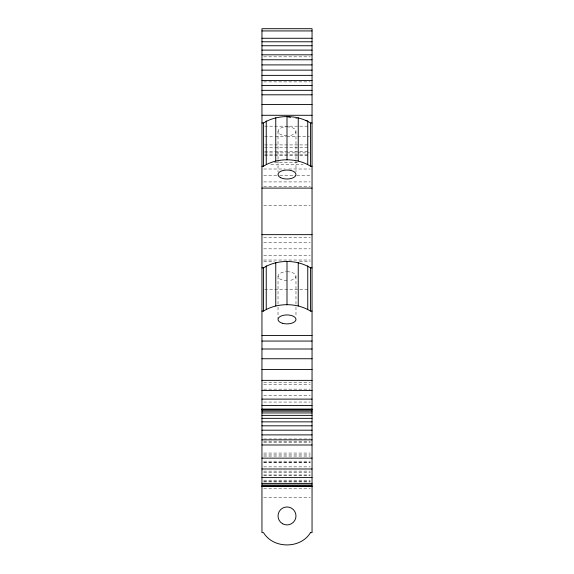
<?xml version="1.0" encoding="UTF-8"?>
<svg xmlns="http://www.w3.org/2000/svg" width="574" height="574" viewBox="0 0 574 574"><rect width="100%" height="100%" fill="white"/><g stroke="black" fill="none" stroke-linecap="round" stroke-linejoin="round"><path stroke-width="0.43" stroke-dasharray="2.87 2.15" d="M263.739 56.833L310.261 56.833M263.739 81.881L310.261 81.881M264.636 126.172L309.364 126.172M264.636 136.318L274.48 136.318M275.369 136.318L286.103 136.318M287 136.318L296.837 136.318M297.734 136.318L309.364 136.318M264.636 144.921L309.364 144.921M264.636 147.453L309.364 147.453M264.636 151.278L309.364 151.278M264.636 152.878L274.48 152.878M275.369 152.878L286.103 152.878M287 152.878L296.837 152.878M297.734 152.878L309.364 152.878M264.636 154.872L309.364 154.872M264.636 155.418L309.364 155.418M274.48 162.55L299.52 162.55M270.899 164.279L303.101 164.279M263.739 169.007L285.213 169.007M288.787 169.007L310.261 169.007M263.739 175.465L278.95 175.465M279.847 175.465L295.947 175.465M296.837 175.465L310.261 175.465M263.739 181.922L310.261 181.922M263.739 186.643L310.261 186.643M263.739 205.456L310.261 205.456M263.739 237.658L310.261 237.658M263.739 242.386L310.261 242.386M263.739 248.843L310.261 248.843M263.739 255.301L310.261 255.301M263.739 260.029L310.261 260.029M263.739 261.758L274.48 261.758M299.52 261.758L310.261 261.758M264.636 289.77L309.364 289.77M263.739 382.686L310.261 382.686M263.739 384.422L310.261 384.422M263.739 389.143L310.261 389.143M263.739 395.601L310.261 395.601M263.739 402.058L310.261 402.058M263.739 438.988L310.261 438.988M263.739 441.377L310.261 441.377M263.739 442.389L310.261 442.389M263.739 453.058L310.261 453.058M263.739 454.917L310.261 454.917M263.739 456.072L310.261 456.072M263.739 461.18L310.261 461.18M263.739 462.242L310.261 462.242M263.739 462.529L310.261 462.529M263.739 466.863L310.261 466.863M263.739 471.125L310.261 471.125M263.739 472.725L310.261 472.725M263.739 474.971L310.261 474.971M263.739 475.444L310.261 475.444M263.739 480.173L310.261 480.173M263.739 481.17L310.261 481.17M263.739 481.902L310.261 481.902M263.739 488.804L310.261 488.804M263.739 497.371L310.261 497.371M295.646 118.423L297.375 118.782M295.976 131.31L295.976 159.529M295.976 160.411L295.976 171.877M295.976 276.202L295.976 306.186M295.976 307.068L295.976 316.769M278.024 131.31L278.024 159.529M278.024 160.411L278.024 171.877M278.024 276.202L278.024 306.186M278.024 307.068L278.024 318.534M287 126.818A8.976 4.484 0 0 1 295.897 130.721A8.976 4.484 0 0 1 289.325 135.643M287 135.794A8.976 4.484 0 0 1 278.031 131.503A8.976 4.484 0 0 1 286.218 126.84M287 271.71A8.976 4.484 0 0 1 295.897 275.613A8.976 4.484 0 0 1 289.325 280.535M287 280.686A8.976 4.484 0 0 1 278.031 276.395A8.976 4.484 0 0 1 286.218 271.732"/><path stroke-width="0.86" d="M261.952 122.972L263.516 122.972C277.156 114.463 296.844 114.463 310.484 122.972L312.048 122.972M261.952 166.18L263.516 166.18C277.156 157.678 296.844 157.678 310.484 166.18L312.048 166.18M261.952 267.864L263.516 267.864C277.156 259.355 296.844 259.355 310.484 267.864L312.048 267.864M261.952 311.079L263.516 311.079C277.156 302.57 296.844 302.57 310.484 311.079L312.048 311.079M261.952 30.931L312.048 30.931M261.952 38.271L312.048 38.271M261.952 41.773L312.048 41.773M261.952 45.741L312.048 45.741M261.952 50.11L312.048 50.11M261.952 54.81L312.048 54.81M261.952 59.768L312.048 59.768M261.952 64.905L312.048 64.905M261.952 70.136L312.048 70.136M261.952 75.373L312.048 75.373M261.952 80.547L312.048 80.547M261.952 85.562L312.048 85.562M261.952 90.34L312.048 90.34M261.952 94.81L312.048 94.81M261.952 104.54L312.048 104.54M261.952 115.288L312.048 115.288M261.952 188.093L312.048 188.093M261.952 234.651L312.048 234.651M261.952 335.56L312.048 335.56M261.952 341.064L312.048 341.064M261.952 349.006L312.048 349.006M261.952 358.743L312.048 358.743M261.952 369.484L312.048 369.484M261.952 380.368L312.048 380.368M261.952 390.521L312.048 390.521M261.952 399.117L312.048 399.117M261.952 405.474L312.048 405.474M261.952 409.068L312.048 409.068M261.952 409.47L312.048 409.47M261.952 409.979L312.048 409.979M261.952 411.149L312.048 411.149M261.952 412.95L312.048 412.95M261.952 415.368L312.048 415.368M261.952 418.346L312.048 418.346M261.952 421.854L312.048 421.854M261.952 425.822L312.048 425.822M261.952 430.191L312.048 430.191M261.952 434.891L312.048 434.891M261.952 439.849L312.048 439.849M261.952 444.986L312.048 444.986M261.952 458.138L312.048 458.138M261.952 468.987L312.048 468.987M261.952 477.597L312.048 477.597M261.952 483.408L312.048 483.408M261.952 485.044L312.048 485.044M261.952 486.034L312.048 486.042M261.952 486.372L312.048 486.372M290.458 117.347L287 116.63L287 159.845M306.028 120.569L307.757 120.927L307.757 164.142M310.484 122.972L310.484 166.18M310.484 267.864L310.484 311.079M307.757 265.819L307.757 309.034M298.236 117.749L298.236 160.964M298.236 262.641L298.236 305.856M287 261.522L287 304.737M275.764 117.749L275.764 160.964M275.764 262.641L275.764 305.856M266.243 120.927L266.243 164.142M266.243 265.819L266.243 309.034M263.516 122.972L263.516 166.18M263.516 267.864L263.516 311.079M310.484 532.622C300.697 549.017 273.303 549.017 263.516 532.622L261.952 532.622L261.952 28.7L312.048 28.7L312.048 532.622L310.484 532.622M282.516 523.718A8.976 8.976 0 0 0 295.976 515.947A8.976 8.976 0 0 0 282.516 508.177A8.976 8.976 0 0 0 282.516 523.718M280.657 177.696A8.976 4.484 0 0 0 295.667 175.68A8.976 4.484 0 0 0 284.675 170.184A8.976 4.484 0 0 0 280.657 177.696M282.516 323.298A8.976 4.484 0 0 0 295.976 319.417A8.976 4.484 0 0 0 282.516 315.528A8.976 4.484 0 0 0 282.516 323.298"/></g></svg>
